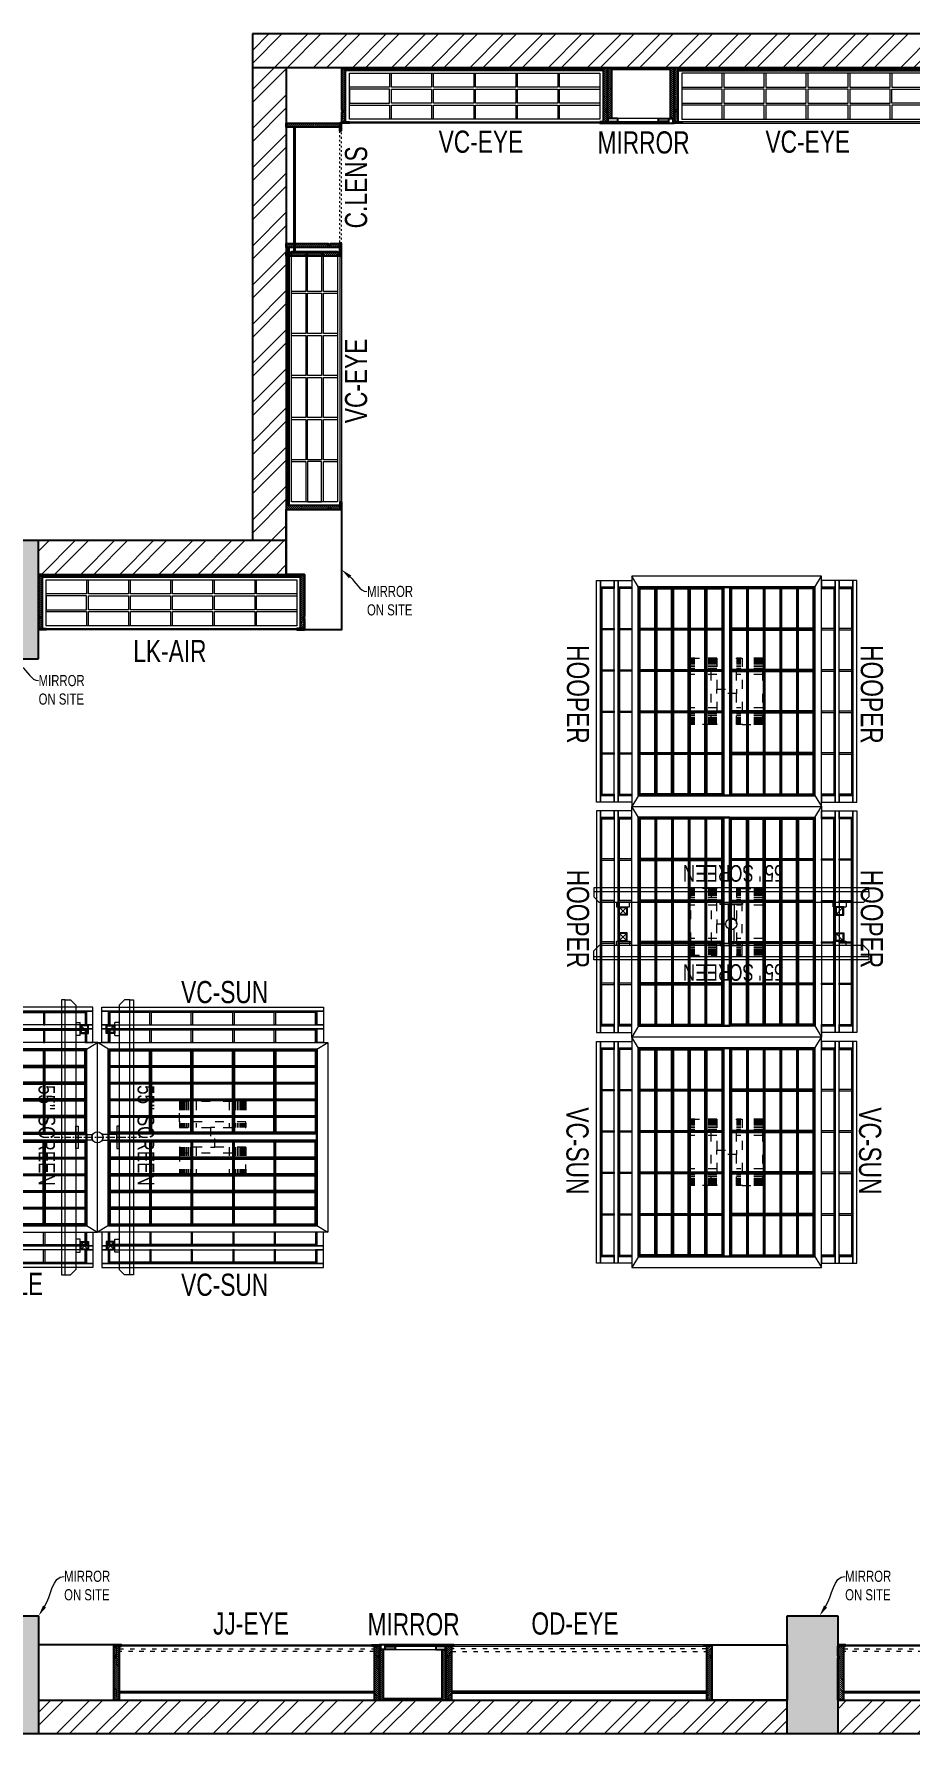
# Model space of a CAD drawing. Header units: feet. Extents: x 9529881 to 9544104, y -6331245 to -6323575.
# Drawn here: x 9533746 to 9537695, y -6331245 to -6323575 of the extents above; entities that cross this region are included whole.
import ezdxf
from ezdxf import colors
from ezdxf.entities.mleader import LeaderData, LeaderLine
from ezdxf.math import Vec2, Vec3

# ---------------------------------------------------------------- set-up
doc = ezdxf.new("R2010")
doc.units = ezdxf.units.FT
doc.header["$LTSCALE"] = 33
doc.header["$MEASUREMENT"] = 0
doc.linetypes.add('ACAD_ISO03W100', pattern=[30, 12, -18])
doc.linetypes.add('DASHDOT2', pattern=[0.5, 0.25, -0.125, 0, -0.125])
doc.layers.add('A-WALL', color=1, linetype='Continuous')
doc.layers.add('column', color=10, linetype='Continuous')
for name, color, linetype, lineweight in [('A-WALL HATCH', 251, 'Continuous', 0), ('column hatch', 5, 'Continuous', 0), ('HIDDEN LINE', 177, 'Continuous', 0), ('LENS-DIM', 252, 'Continuous', 5), ('LENS-PARTITION', 21, 'Continuous', 25), ('LENS-TEXT', 31, 'Continuous', 5), ('LENS_DIMENSION', 193, 'Continuous', 0), ('LENS_TEXT', 31, 'Continuous', 5), ('LK-EQPMT', 3, 'Continuous', 18), ('LK-FF&E FLOOR', 1, 'Continuous', 9), ('LK-FF&E WALL', 1, 'Continuous', 9), ('LK-IT', 3, 'Continuous', 18), ('LN-ELEVATION-1', 81, 'Continuous', 25), ('LN-ELEVATION-2', 103, 'Continuous', 20), ('LN-ELEVATION-3', 125, 'Continuous', 18), ('LN-ELEVATION-4', 145, 'Continuous', 13), ('LN-ELEVATION-5', 167, 'Continuous', 5), ('LN-HATCH', 251, 'Continuous', 0), ('PLANO-TXT', 252, 'Continuous', 5)]:
    doc.layers.add(name, color=color, linetype=linetype, lineweight=lineweight)
doc.styles.add('LK TXT', font='GILC____.TTF', dxfattribs={"height": 100})
doc.styles.get("Standard").update_dxf_attribs({"font": 'GILC____.TTF'})
pattern_1 = [(45, (-4274785.44, 5460047.71), (-88.2999593, 88.2999593), []), (45, (-4274726.57, 5460047.71), (-88.2999593, 88.2999593), [])]
pattern_2 = [(45, (7858054.0837, 3504049.203), (-4.4901280605, 4.4901280605), [])]
pattern_3 = [(45, (3990327.2935, 1709214.6916), (-4.4901280605, 4.4901280605), [])]

# ---------------------------------------------------------------- blocks, each defined once
blk = doc.blocks.new('A$Cfdc648c5')
at = {"layer": 'A-WALL HATCH'}
h = blk.add_hatch(dxfattribs=at)
h.set_pattern_fill('ANSI32', color=256, scale=333)
h.set_pattern_definition(pattern_1)
h.paths.add_polyline_path([(-3530.3, 0), (-3530.3, 152.4), (-5511.4, 152.4), (-6730.5, 152.4), (-6730.5, 0)])
h.paths.add_polyline_path([(-6959.1, 0), (-6959.1, 152.4), (-10337, 152.4), (-10337, 0)])
h.paths.add_polyline_path([(-10565.6, 0), (-10565.6, 152.4), (-13080, 152.4), (-13080, 0)])
h.paths.add_polyline_path([(-10565.6, 5232), (-10565.6, 5384.4), (-13181.6, 5384.4), (-13181.6, 5232)])
h.paths.add_polyline_path([(-2590.6, 7517.9), (-152.4, 7517.9), (-152.4, 1904.9), (-152.4, 152.4), (-1777.9, 152.4), (-3301.8, 152.4), (-3301.8, 0), (0, 0), (0, 7670.2), (-3301.8, 7670.2), (-3301.8, 7517.9)])
h.paths.add_polyline_path([(-9371.9, 7517.9), (-4470.1, 7517.9), (-3530.3, 7517.9), (-3530.3, 7670.2), (-9371.9, 7670.2)])
h = blk.add_hatch(dxfattribs=at)
h.set_pattern_fill('ANSI32', color=256, scale=333)
h.set_pattern_definition(pattern_1)
h.paths.add_polyline_path([(-9219.5, 5384.4), (-9219.5, 7517.9), (-9371.9, 7517.9), (-9371.9, 5384.4)])
h = blk.add_hatch(dxfattribs=at)
h.set_pattern_fill('ANSI32', color=256, scale=333)
h.set_pattern_definition(pattern_1)
h.paths.add_polyline_path([(-9219.5, 5232), (-9219.5, 5384.4), (-10337, 5384.4), (-10337, 5232)])
at = {"layer": 'column hatch'}
h = blk.add_hatch(color=251, dxfattribs=at)
h.dxf.hatch_style = 1
h.paths.add_polyline_path([(-3301.8, 0), (-3301.8, 533.4), (-3530.3, 533.4), (-3530.3, 0)])
h.paths.add_polyline_path([(-6730.5, 0), (-6730.5, 533.4), (-6959.1, 533.4), (-6959.1, 0)])
h.paths.add_polyline_path([(-10337, 0), (-10337, 533.4), (-10565.6, 533.4), (-10565.6, 0)])
h.paths.add_polyline_path([(-13080, 0), (-13080, 406.4), (-13308.6, 406.4), (-13308.6, 0)])
h.paths.add_polyline_path([(-13080, 2438.2), (-13080, 3047.8), (-13308.6, 3047.8), (-13308.6, 2438.2)])
h.paths.add_polyline_path([(-13181.6, 4978), (-13181.6, 5384.4), (-13308.6, 5384.4), (-13308.6, 4978)])
h.paths.add_polyline_path([(-10337, 4851), (-10337, 5384.4), (-10565.6, 5384.4), (-10565.6, 4851)])
h.paths.add_polyline_path([(-3301.8, 7136.9), (-3301.8, 7670.2), (-3530.3, 7670.2), (-3530.3, 7136.9)])
at = {"layer": 'A-WALL'}
for p, q in [((-9371.9, 7670.2), (-9371.9, 5384.4)), ((0, 7670.2), (-9371.9, 7670.2)), ((-3530.3, 7517.9), (-9371.9, 7517.9)), ((-9219.5, 7517.9), (-9219.5, 5232)), ((-9219.5, 5384.4), (-13308.6, 5384.4)), ((-10337, 5232), (-9219.5, 5232)), ((-10337, 152.4), (-6959.1, 152.4)), ((-6730.5, 152.4), (-3530.3, 152.4)), ((0, 0), (-13308.6, 0))]:
    blk.add_line(p, q, dxfattribs=at)
at = {"layer": 'column'}
for p, q in [((-10337, 4851), (-10337, 5384.4)), ((-10565.6, 4851), (-10337, 4851)), ((-10565.6, 533.4), (-10337, 533.4)), ((-10337, 533.4), (-10337, 0)), ((-6959.1, 0), (-6959.1, 533.4)), ((-6959.1, 533.4), (-6730.5, 533.4)), ((-6730.5, 533.4), (-6730.5, 0))]:
    blk.add_line(p, q, dxfattribs=at)
blk = doc.blocks.new('MIRROR')
at = {"layer": 'LN-HATCH', "ltscale": 0.5}
h = blk.add_hatch(dxfattribs=at)
h.set_pattern_fill('ANSI31', color=256, scale=2)
h.set_pattern_definition([(45, (4060433.7416, 1708720.787), (-4.4901280605, 4.4901280605), [])])
h.paths.add_polyline_path([(212.9, 101.3), (230.9, 101.3), (230.9, -127.7), (212.9, -127.7)])
h.paths.add_polyline_path([(230.9, 95.3), (494.9, 95.3), (494.9, 101.3), (230.9, 101.3)])
h.paths.add_polyline_path([(512.9, 101.3), (494.9, 101.3), (494.9, -127.7), (512.9, -127.7)])
at = {"layer": 'Defpoints'}
blk.add_lwpolyline([(512.9, 101.3), (212.9, 101.3), (212.9, -148.7), (512.9, -148.7)], close=True, dxfattribs=at)
at = {"layer": 'LN-ELEVATION-1'}
for points in [[(212.9, 101.3), (230.9, 101.3), (230.9, -127.7), (212.9, -127.7)], [(230.9, 95.3), (494.9, 95.3), (494.9, 101.3), (230.9, 101.3)], [(512.9, 101.3), (494.9, 101.3), (494.9, -127.7), (512.9, -127.7)], [(259.9, -141.7), (259.9, -127.7), (214.9, -127.7), (214.9, -148.7), (223.9, -148.7), (223.9, -147.2), (216.4, -147.2), (216.4, -141.7)], [(442.9, -141.7), (442.9, -127.7), (487.9, -127.7), (487.9, -148.7), (478.9, -148.7), (478.9, -147.2), (486.4, -147.2), (486.4, -141.7)], [(504.9, -148.7), (504.9, -147.2), (509.4, -147.2), (509.4, -129.2), (487.9, -129.2), (487.9, -127.7), (510.9, -127.7), (510.9, -148.7)]]:
    blk.add_lwpolyline(points, close=True, dxfattribs=at)
at = {"layer": 'LN-ELEVATION-2', "color": 4, "lineweight": 0}
blk.add_lwpolyline([(216.4, -141.7), (486.4, -141.7), (486.4, -147.2), (216.4, -147.2)], close=True, dxfattribs=at)
at = {"layer": 'LN-ELEVATION-2'}
blk.add_lwpolyline([(259.9, -141.7), (442.9, -141.7), (442.9, -127.7), (259.9, -127.7)], close=True, dxfattribs=at)
at = {"layer": 'LN-ELEVATION-4', "ltscale": 0.5}
blk.add_line((478.9, -148.7), (223.9, -148.7), dxfattribs=at)
blk = doc.blocks.new('JJ SH 1200')
at = {"layer": 'LN-HATCH', "ltscale": 0.5}
h = blk.add_hatch(dxfattribs=at)
h.set_pattern_fill('ANSI31', color=256, scale=2)
h.set_pattern_definition([(45, (4097187.331, 1708800.267), (-4.4901280605, 4.4901280605), [])])
h.paths.add_polyline_path([(792.1, 220), (792.1, 30), (786.1, 30), (786.1, 20), (792.1, 20), (792.1, -24), (767.1, -24), (767.1, 220)])
h.paths.add_polyline_path([(-382.9, 180), (767.1, 180), (767.1, 186), (-382.9, 186)])
h.paths.add_polyline_path([(757.1, -24), (757.1, -30), (792.1, -30), (792.1, -24)])
h.paths.add_polyline_path([(-407.9, 220), (-407.9, 30), (-401.9, 30), (-401.9, 20), (-407.9, 20), (-407.9, -24), (-382.9, -24), (-382.9, 220)])
h.paths.add_polyline_path([(-372.9, -24), (-372.9, -30), (-407.9, -30), (-407.9, -24)])
at = {"layer": 'LN-ELEVATION-1', "ltscale": 0.5}
for points in [[(-407.9, 220), (-407.9, 30), (-401.9, 30), (-401.9, 20), (-407.9, 20), (-407.9, -24), (-382.9, -24), (-382.9, 220)], [(-382.9, 180), (767.1, 180), (767.1, 186), (-382.9, 186)], [(792.1, 220), (792.1, 30), (786.1, 30), (786.1, 20), (792.1, 20), (792.1, -24), (767.1, -24), (767.1, 220)], [(-372.9, -24), (-372.9, -30), (-407.9, -30), (-407.9, -24)], [(757.1, -24), (757.1, -30), (792.1, -30), (792.1, -24)]]:
    blk.add_lwpolyline(points, close=True, dxfattribs=at)
at = {"layer": 'LN-ELEVATION-3', "ltscale": 0.5}
for p, q in [((767.1, 220), (-382.9, 220)), ((757.1, -24), (-372.9, -24)), ((-372.9, -30), (757.1, -30))]:
    blk.add_line(p, q, dxfattribs=at)
at = {"layer": 'LN-ELEVATION-4', "linetype": 'ACAD_ISO03W100', "ltscale": 0.05}
blk.add_lwpolyline([(767.1, 0), (-382.9, 0), (-382.9, -12), (767.1, -12)], close=True, dxfattribs=at)
blk = doc.blocks.new('VC HD 1200')
at = {"layer": 'LN-HATCH', "ltscale": 0.5}
h = blk.add_hatch(dxfattribs=at)
h.set_pattern_fill('ANSI31', color=256, scale=2)
h.set_pattern_definition([(45, (3760859.753, 1795248.936), (-4.490128061, 4.490128061), [])])
h.paths.add_polyline_path([(-1200, 250), (-1200, 60), (-1194, 60), (-1194, 50), (-1200, 50), (-1200, 6), (-1182, 6), (-1182, 250)])
h = blk.add_hatch(dxfattribs=at)
h.set_pattern_fill('ANSI31', color=256, scale=2)
h.set_pattern_definition(pattern_2)
h.paths.add_polyline_path([(0, 250), (0, 60), (-6, 60), (-6, 50), (0, 50), (0, 6), (-18, 6), (-18, 250)])
h = blk.add_hatch(dxfattribs=at)
h.set_pattern_fill('ANSI31', color=256, scale=2)
h.set_pattern_definition([(45, (7858047.0837, 3504049.203), (-4.4901280605, 4.4901280605), [])])
h.paths.add_polyline_path([(-1165, 6), (-1165, 0), (-1200, 0), (-1200, 6)])
h = blk.add_hatch(dxfattribs=at)
h.set_pattern_fill('ANSI31', color=256, scale=2)
h.set_pattern_definition(pattern_2)
h.paths.add_polyline_path([(-28, 6), (-28, 0), (0, 0), (0, 6)])
at = {"layer": 'LN-ELEVATION-1', "ltscale": 0.5}
for points in [[(-1200, 250), (-1200, 60), (-1194, 60), (-1194, 50), (-1200, 50), (-1200, 6), (-1182, 6), (-1182, 250)], [(-18, 238), (-1182, 238), (-1182, 244), (-18, 244)], [(0, 250), (0, 60), (-6, 60), (-6, 50), (0, 50), (0, 6), (-18, 6), (-18, 250)], [(-1165, 6), (-1165, 0), (-1200, 0), (-1200, 6)], [(-35, 6), (-35, 0), (0, 0), (0, 6)]]:
    blk.add_lwpolyline(points, close=True, dxfattribs=at)
at = {"layer": 'LN-ELEVATION-3', "ltscale": 0.5}
for p, q in [((-1182, 250), (-18, 250)), ((-1165, 6), (-35, 6)), ((-35, 0), (-1165, 0))]:
    blk.add_line(p, q, dxfattribs=at)
for points in [[(-1165, 226), (-35, 226), (-35, 18), (-1165, 18)], [(-1165, 226), (-983.3, 226), (-983.3, 162), (-1165, 162)], [(-1165, 90), (-983.3, 90), (-983.3, 154), (-1165, 154)], [(-975.3, 226), (-793.7, 226), (-793.7, 162), (-975.3, 162)], [(-975.3, 154), (-793.7, 154), (-793.7, 90), (-975.3, 90)], [(-785.7, 226), (-604, 226), (-604, 162), (-785.7, 162)], [(-785.7, 154), (-604, 154), (-604, 90), (-785.7, 90)], [(-596, 226), (-414.3, 226), (-414.3, 162), (-596, 162)], [(-596, 154), (-414.3, 154), (-414.3, 90), (-596, 90)], [(-406.3, 226), (-224.7, 226), (-224.7, 162), (-406.3, 162)], [(-406.3, 154), (-224.7, 154), (-224.7, 90), (-406.3, 90)], [(-216.7, 226), (-35, 226), (-35, 162), (-216.7, 162)], [(-216.7, 154), (-35, 154), (-35, 90), (-216.7, 90)], [(-1165, 82), (-983.3, 82), (-983.3, 18), (-1165, 18)], [(-975.3, 82), (-793.7, 82), (-793.7, 18), (-975.3, 18)], [(-785.7, 82), (-604, 82), (-604, 18), (-785.7, 18)], [(-596, 82), (-414.3, 82), (-414.3, 18), (-596, 18)], [(-406.3, 82), (-224.7, 82), (-224.7, 18), (-406.3, 18)], [(-216.7, 82), (-35, 82), (-35, 18), (-216.7, 18)]]:
    blk.add_lwpolyline(points, close=True, dxfattribs=at)
blk = doc.blocks.new('ffgd')
at = {"layer": 'LN-ELEVATION-4', "linetype": 'ACAD_ISO03W100', "ltscale": 0.1}
blk.add_lwpolyline([(0, 47.3), (0, -41.5), (-20, -41.5), (-20, 47.3)], close=True, dxfattribs=at)
at = {"layer": 'LN-ELEVATION-5', "linetype": 'ACAD_ISO03W100', "ltscale": 0.1}
for p, q in [((-159.9, 165.7), (-159.9, 47.3)), ((-159.7, 165.7), (-159.7, 47.3)), ((-159.4, 165.7), (-159.4, 47.3)), ((-159, 165.7), (-159, 47.3)), ((-158.5, 165.7), (-158.5, 47.3)), ((-157.9, 165.7), (-157.9, 47.3)), ((-157.1, 165.7), (-157.1, 47.3)), ((-156.1, 165.7), (-156.1, 47.3)), ((-154.1, 165.7), (-154.1, 47.3)), ((-151.1, 165.7), (-151.1, 47.3)), ((-146.1, 165.7), (-146.1, 47.3)), ((-141.1, 165.7), (-141.1, 47.3)), ((-135.1, 165.7), (-135.1, 47.3)), ((-128.1, 165.7), (-128.1, 47.3)), ((-120.1, 165.7), (-120.1, 47.3)), ((-111.1, 165.7), (-111.1, 47.3)), ((-102.1, 165.7), (-102.1, 47.3)), ((-85, 165.7), (-85, 47.3)), ((65, 165.7), (65, 47.3)), ((82.1, 165.7), (82.1, 47.3)), ((91.1, 165.7), (91.1, 47.3)), ((100.1, 165.7), (100.1, 47.3)), ((108.1, 165.7), (108.1, 47.3)), ((115.1, 165.7), (115.1, 47.3)), ((121.1, 165.7), (121.1, 47.3)), ((126.1, 165.7), (126.1, 47.3)), ((131.1, 165.7), (131.1, 47.3)), ((134.1, 165.7), (134.1, 47.3)), ((136.1, 165.7), (136.1, 47.3)), ((137.1, 165.7), (137.1, 47.3)), ((137.9, 165.7), (137.9, 47.3)), ((138.5, 165.7), (138.5, 47.3)), ((139, 165.7), (139, 47.3)), ((139.4, 165.7), (139.4, 47.3)), ((139.7, 165.7), (139.7, 47.3)), ((139.9, 165.7), (139.9, 47.3)), ((-159.9, -41.5), (-159.9, -159.9)), ((-159.7, -41.5), (-159.7, -159.9)), ((-159.4, -41.5), (-159.4, -159.9)), ((-159, -41.5), (-159, -159.9)), ((-158.5, -41.5), (-158.5, -159.9)), ((-157.9, -41.5), (-157.9, -159.9)), ((-157.1, -41.5), (-157.1, -159.9)), ((-156.1, -41.5), (-156.1, -159.9)), ((-154.1, -41.5), (-154.1, -159.9)), ((-151.1, -41.5), (-151.1, -159.9)), ((-146.1, -41.5), (-146.1, -159.9)), ((-141.1, -41.5), (-141.1, -159.9)), ((-135.1, -41.5), (-135.1, -159.9)), ((-128.1, -41.5), (-128.1, -159.9)), ((-120.1, -41.5), (-120.1, -159.9)), ((-111.1, -41.5), (-111.1, -159.9)), ((-102.1, -41.5), (-102.1, -159.9)), ((-85, -41.5), (-85, -159.9)), ((65, -41.5), (65, -159.9)), ((82.1, -41.5), (82.1, -159.9)), ((91.1, -41.5), (91.1, -159.9)), ((100.1, -41.5), (100.1, -159.9)), ((108.1, -41.5), (108.1, -159.9)), ((115.1, -41.5), (115.1, -159.9)), ((121.1, -41.5), (121.1, -159.9)), ((126.1, -41.5), (126.1, -159.9)), ((131.1, -41.5), (131.1, -159.9)), ((134.1, -41.5), (134.1, -159.9)), ((136.1, -41.5), (136.1, -159.9)), ((137.1, -41.5), (137.1, -159.9)), ((137.9, -41.5), (137.9, -159.9)), ((138.5, -41.5), (138.5, -159.9)), ((139, -41.5), (139, -159.9)), ((139.4, -41.5), (139.4, -159.9)), ((139.7, -41.5), (139.7, -159.9)), ((139.9, -41.5), (139.9, -159.9))]:
    blk.add_line(p, q, dxfattribs=at)
for points in [[(140, 73), (140, 165.7), (-160, 165.7), (-160, 73)], [(140, -67.1), (140, -159.9), (-160, -159.9), (-160, -67.1)]]:
    blk.add_lwpolyline(points, dxfattribs=at)
for points in [[(140, 73), (140, 47.3), (-160, 47.3), (-160, 73)], [(140, -41.5), (140, -67.1), (-160, -67.1), (-160, -41.5)]]:
    blk.add_lwpolyline(points, close=True, dxfattribs=at)
blk = doc.blocks.new('EURO 1040 x 1175')
at = {"layer": 'LN-ELEVATION-1'}
for points in [[(-470, -327.4), (470, -327.4), (470, 467.6), (-470, 467.6)], [(-470, 85.1), (470, 85.1), (470, 467.6), (-470, 467.6)], [(-283.2, 85.1), (-277.2, 85.1), (-277.2, 467.6), (-283.2, 467.6)], [(-96.4, 85.1), (-90.4, 85.1), (-90.4, 467.6), (-96.4, 467.6)], [(90.4, 85.1), (96.4, 85.1), (96.4, 467.6), (90.4, 467.6)], [(277.2, 85.1), (283.2, 85.1), (283.2, 467.6), (277.2, 467.6)], [(-470, 386.6), (-283.2, 386.6), (-283.2, 392.6), (-470, 392.6)], [(-277.2, 386.6), (-96.4, 386.6), (-96.4, 392.6), (-277.2, 392.6)], [(-90.4, 386.6), (90.4, 386.6), (90.4, 392.6), (-90.4, 392.6)], [(96.4, 386.6), (277.2, 386.6), (277.2, 392.6), (96.4, 392.6)], [(283.2, 386.6), (470, 386.6), (470, 392.6), (283.2, 392.6)], [(-470, 311.2), (-283.2, 311.2), (-283.2, 317.2), (-470, 317.2)], [(-277.2, 311.2), (-96.4, 311.2), (-96.4, 317.2), (-277.2, 317.2)], [(-90.4, 311.2), (90.4, 311.2), (90.4, 317.2), (-90.4, 317.2)], [(96.4, 311.2), (277.2, 311.2), (277.2, 317.2), (96.4, 317.2)], [(283.2, 311.2), (470, 311.2), (470, 317.2), (283.2, 317.2)], [(-470, 235.8), (-283.2, 235.8), (-283.2, 241.8), (-470, 241.8)], [(-277.2, 235.8), (-96.4, 235.8), (-96.4, 241.8), (-277.2, 241.8)], [(-90.4, 235.8), (90.4, 235.8), (90.4, 241.8), (-90.4, 241.8)], [(96.4, 235.8), (277.2, 235.8), (277.2, 241.8), (96.4, 241.8)], [(283.2, 235.8), (470, 235.8), (470, 241.8), (283.2, 241.8)], [(-470, 160.4), (-283.2, 160.4), (-283.2, 166.4), (-470, 166.4)], [(-277.2, 160.4), (-96.4, 160.4), (-96.4, 166.4), (-277.2, 166.4)], [(-90.4, 160.4), (90.4, 160.4), (90.4, 166.4), (-90.4, 166.4)], [(96.4, 160.4), (277.2, 160.4), (277.2, 166.4), (96.4, 166.4)], [(283.2, 160.4), (470, 160.4), (470, 166.4), (283.2, 166.4)], [(-470, 85.1), (470, 85.1), (470, 55.1), (-470, 55.1)], [(-470, 55.1), (470, 55.1), (470, -327.4), (-470, -327.4)], [(-283.2, 55.1), (-277.2, 55.1), (-277.2, -327.4), (-283.2, -327.4)], [(-96.4, 55.1), (-90.4, 55.1), (-90.4, -327.4), (-96.4, -327.4)], [(90.4, 55.1), (96.4, 55.1), (96.4, -327.4), (90.4, -327.4)], [(277.2, 55.1), (283.2, 55.1), (283.2, -327.4), (277.2, -327.4)], [(-470, -20.3), (-283.2, -20.3), (-283.2, -26.3), (-470, -26.3)], [(-277.2, -20.3), (-96.4, -20.3), (-96.4, -26.3), (-277.2, -26.3)], [(-90.4, -20.3), (90.4, -20.3), (90.4, -26.3), (-90.4, -26.3)], [(96.4, -20.3), (277.2, -20.3), (277.2, -26.3), (96.4, -26.3)], [(283.2, -20.3), (470, -20.3), (470, -26.3), (283.2, -26.3)], [(-470, -95.7), (-283.2, -95.7), (-283.2, -101.7), (-470, -101.7)], [(-277.2, -95.7), (-96.4, -95.7), (-96.4, -101.7), (-277.2, -101.7)], [(-90.4, -95.7), (90.4, -95.7), (90.4, -101.7), (-90.4, -101.7)], [(96.4, -95.7), (277.2, -95.7), (277.2, -101.7), (96.4, -101.7)], [(283.2, -95.7), (470, -95.7), (470, -101.7), (283.2, -101.7)], [(-470, -171.1), (-283.2, -171.1), (-283.2, -177.1), (-470, -177.1)], [(-277.2, -171.1), (-96.4, -171.1), (-96.4, -177.1), (-277.2, -177.1)], [(-90.4, -171.1), (90.4, -171.1), (90.4, -177.1), (-90.4, -177.1)], [(96.4, -171.1), (277.2, -171.1), (277.2, -177.1), (96.4, -177.1)], [(283.2, -171.1), (470, -171.1), (470, -177.1), (283.2, -177.1)], [(-470, -246.4), (-283.2, -246.4), (-283.2, -252.4), (-470, -252.4)], [(-277.2, -246.4), (-96.4, -246.4), (-96.4, -252.4), (-277.2, -252.4)], [(-90.4, -246.4), (90.4, -246.4), (90.4, -252.4), (-90.4, -252.4)], [(96.4, -246.4), (277.2, -246.4), (277.2, -252.4), (96.4, -252.4)], [(283.2, -246.4), (470, -246.4), (470, -252.4), (283.2, -252.4)]]:
    blk.add_lwpolyline(points, close=True, dxfattribs=at)
for points in [[(-283.2, 461.6), (-464, 461.6), (-464, 317.2)], [(-96.4, 461.6), (-277.2, 461.6)], [(90.4, 461.6), (-90.4, 461.6)], [(277.2, 461.6), (96.4, 461.6)], [(464, 317.2), (464, 461.6), (283.2, 461.6)], [(-464, 311.2), (-464, 241.8)], [(464, 241.8), (464, 311.2)], [(-464, 235.8), (-464, 166.4)], [(464, 166.4), (464, 235.8)], [(-464, 160.4), (-464, 91.1), (-283.2, 91.1)], [(283.2, 91.1), (464, 91.1), (464, 160.4)], [(-277.2, 91.1), (-96.4, 91.1)], [(-90.4, 91.1), (90.4, 91.1)], [(96.4, 91.1), (277.2, 91.1)], [(-464, -20.3), (-464, 49.1), (-283.2, 49.1)], [(-277.2, 49.1), (-96.4, 49.1)], [(-90.4, 49.1), (90.4, 49.1)], [(96.4, 49.1), (277.2, 49.1)], [(283.2, 49.1), (464, 49.1), (464, -20.3)], [(-464, -95.7), (-464, -26.3)], [(464, -26.3), (464, -95.7)], [(-464, -171.1), (-464, -101.7)], [(464, -101.7), (464, -171.1)], [(-283.2, -321.4), (-464, -321.4), (-464, -177.1)], [(464, -177.1), (464, -321.4), (283.2, -321.4)], [(-96.4, -321.4), (-277.2, -321.4)], [(90.4, -321.4), (-90.4, -321.4)], [(277.2, -321.4), (96.4, -321.4)]]:
    blk.add_lwpolyline(points, dxfattribs=at)
at = {"layer": 'LN-ELEVATION-2'}
blk.add_lwpolyline([(-520, -357.4), (520, -357.4), (520, 497.6), (-520, 497.6)], close=True, dxfattribs=at)
for points in [[(-470, 467.6), (-520, 497.6)], [(470, 467.6), (520, 497.6)], [(-470, -327.4), (-520, -357.4)], [(470, -327.4), (520, -357.4)]]:
    blk.add_lwpolyline(points, dxfattribs=at)
at = {"layer": 'LN-ELEVATION-3'}
for points in [[(-500, 559.6), (500, 559.6), (500, 577.6), (-500, 577.6)], [(-500, 497.6), (-470, 497.6), (-470, 559.6), (-500, 559.6)], [(470, 497.6), (500, 497.6), (500, 559.6), (470, 559.6)], [(-500, -357.4), (-470, -357.4), (-470, -419.4), (-500, -419.4)], [(470, -357.4), (500, -357.4), (500, -419.4), (470, -419.4)], [(-500, -419.4), (500, -419.4), (500, -437.4), (-500, -437.4)]]:
    blk.add_lwpolyline(points, close=True, dxfattribs=at)
at = {"layer": 'LN-ELEVATION-4'}
for points in [[(-500, 639.6), (500, 639.6), (500, 657.6), (-500, 657.6)], [(-500, 577.6), (-470, 577.6), (-470, 639.6), (-500, 639.6)], [(470, 577.6), (500, 577.6), (500, 639.6), (470, 639.6)], [(-470, 497.6), (-464, 497.6), (-464, 559.6), (-470, 559.6)], [(-464, 553.6), (-283.2, 553.6), (-283.2, 559.6), (-464, 559.6)], [(-283.2, 497.6), (-277.2, 497.6), (-277.2, 559.6), (-283.2, 559.6)], [(-277.2, 553.6), (-96.4, 553.6), (-96.4, 559.6), (-277.2, 559.6)], [(-96.4, 497.6), (-90.4, 497.6), (-90.4, 559.6), (-96.4, 559.6)], [(-90.4, 553.6), (90.4, 553.6), (90.4, 559.6), (-90.4, 559.6)], [(90.4, 497.6), (96.4, 497.6), (96.4, 559.6), (90.4, 559.6)], [(96.4, 553.6), (277.2, 553.6), (277.2, 559.6), (96.4, 559.6)], [(277.2, 497.6), (283.2, 497.6), (283.2, 559.6), (277.2, 559.6)], [(283.2, 553.6), (464, 553.6), (464, 559.6), (283.2, 559.6)], [(464, 497.6), (470, 497.6), (470, 559.6), (464, 559.6)], [(-470, -357.4), (-464, -357.4), (-464, -419.4), (-470, -419.4)], [(-283.2, -357.4), (-277.2, -357.4), (-277.2, -419.4), (-283.2, -419.4)], [(-96.4, -357.4), (-90.4, -357.4), (-90.4, -419.4), (-96.4, -419.4)], [(90.4, -357.4), (96.4, -357.4), (96.4, -419.4), (90.4, -419.4)], [(277.2, -357.4), (283.2, -357.4), (283.2, -419.4), (277.2, -419.4)], [(464, -357.4), (470, -357.4), (470, -419.4), (464, -419.4)], [(-500, -437.4), (-470, -437.4), (-470, -499.4), (-500, -499.4)], [(-464, -413.4), (-283.2, -413.4), (-283.2, -419.4), (-464, -419.4)], [(-277.2, -413.4), (-96.4, -413.4), (-96.4, -419.4), (-277.2, -419.4)], [(-90.4, -413.4), (90.4, -413.4), (90.4, -419.4), (-90.4, -419.4)], [(96.4, -413.4), (277.2, -413.4), (277.2, -419.4), (96.4, -419.4)], [(283.2, -413.4), (464, -413.4), (464, -419.4), (283.2, -419.4)], [(470, -437.4), (500, -437.4), (500, -499.4), (470, -499.4)], [(-500, -499.4), (500, -499.4), (500, -517.4), (-500, -517.4)]]:
    blk.add_lwpolyline(points, close=True, dxfattribs=at)
at = {"layer": 'LN-ELEVATION-5'}
for points in [[(-470, 577.6), (-464, 577.6), (-464, 639.6), (-470, 639.6)], [(-464, 633.6), (-283.2, 633.6), (-283.2, 639.6), (-464, 639.6)], [(-283.2, 577.6), (-277.2, 577.6), (-277.2, 639.6), (-283.2, 639.6)], [(-277.2, 633.6), (-96.4, 633.6), (-96.4, 639.6), (-277.2, 639.6)], [(-96.4, 577.6), (-90.4, 577.6), (-90.4, 639.6), (-96.4, 639.6)], [(-90.4, 633.6), (90.4, 633.6), (90.4, 639.6), (-90.4, 639.6)], [(90.4, 577.6), (96.4, 577.6), (96.4, 639.6), (90.4, 639.6)], [(96.4, 633.6), (277.2, 633.6), (277.2, 639.6), (96.4, 639.6)], [(277.2, 577.6), (283.2, 577.6), (283.2, 639.6), (277.2, 639.6)], [(283.2, 633.6), (464, 633.6), (464, 639.6), (283.2, 639.6)], [(464, 577.6), (470, 577.6), (470, 639.6), (464, 639.6)], [(-470, -437.4), (-464, -437.4), (-464, -499.4), (-470, -499.4)], [(-283.2, -437.4), (-277.2, -437.4), (-277.2, -499.4), (-283.2, -499.4)], [(-96.4, -437.4), (-90.4, -437.4), (-90.4, -499.4), (-96.4, -499.4)], [(90.4, -437.4), (96.4, -437.4), (96.4, -499.4), (90.4, -499.4)], [(277.2, -437.4), (283.2, -437.4), (283.2, -499.4), (277.2, -499.4)], [(464, -437.4), (470, -437.4), (470, -499.4), (464, -499.4)], [(-464, -493.4), (-283.2, -493.4), (-283.2, -499.4), (-464, -499.4)], [(-277.2, -493.4), (-96.4, -493.4), (-96.4, -499.4), (-277.2, -499.4)], [(-90.4, -493.4), (90.4, -493.4), (90.4, -499.4), (-90.4, -499.4)], [(96.4, -493.4), (277.2, -493.4), (277.2, -499.4), (96.4, -499.4)], [(283.2, -493.4), (464, -493.4), (464, -499.4), (283.2, -499.4)]]:
    blk.add_lwpolyline(points, close=True, dxfattribs=at)
at = {"layer": 'LENS-DIM'}
blk.add_blockref('ffgd', (10, 67.1), dxfattribs=at)
blk = doc.blocks.new('CLENS 600')
at = {"layer": 'LN-HATCH', "ltscale": 0.5}
h = blk.add_hatch(dxfattribs=at)
h.set_pattern_fill('ANSI31', color=256, scale=2)
h.set_pattern_definition(pattern_3)
h.paths.add_polyline_path([(-600, 0), (-582, 0), (-582, -240), (-600, -240)])
h = blk.add_hatch(dxfattribs=at)
h.set_pattern_fill('ANSI31', color=256, scale=2)
h.set_pattern_definition([(45, (3975657.573, 1709214.6916), (-4.490128061, 4.490128061), [])])
h.paths.add_polyline_path([(-18, 0), (0, 0), (0, -240), (-18, -240)])
h = blk.add_hatch(dxfattribs=at)
h.set_pattern_fill('ANSI31', color=256, scale=2)
h.set_pattern_definition([(45, (3990252.2935, 1709214.6916), (-4.4901280605, 4.4901280605), [])])
h.paths.add_polyline_path([(-582, -40), (-18, -40), (-18, -34), (-582, -34)])
h = blk.add_hatch(dxfattribs=at)
h.set_pattern_fill('ANSI31', color=256, scale=2)
h.set_pattern_definition(pattern_3)
h.paths.add_polyline_path([(-600, -250), (-565, -250), (-565, -240), (-600, -240)])
h = blk.add_hatch(dxfattribs=at)
h.set_pattern_fill('ANSI31', color=256, scale=2)
h.set_pattern_definition([(45, (3990177.2935, 1709214.6916), (-4.4901280605, 4.4901280605), [])])
h.paths.add_polyline_path([(-35, -250), (0, -250), (0, -240), (-35, -240)])
at = {"layer": 'HIDDEN LINE', "linetype": 'ACAD_ISO03W100', "ltscale": 0.02}
for p, q in [((-35, -240), (-565, -240)), ((-565, -250), (-35, -250))]:
    blk.add_line(p, q, dxfattribs=at)
at = {"layer": 'LN-ELEVATION-1', "ltscale": 0.5}
for points in [[(-600, 0), (-582, 0), (-582, -240), (-600, -240)], [(-18, 0), (0, 0), (0, -240), (-18, -240)], [(-582, -40), (-18, -40), (-18, -34), (-582, -34)], [(-600, -250), (-565, -250), (-565, -240), (-600, -240)], [(-35, -250), (0, -250), (0, -240), (-35, -240)]]:
    blk.add_lwpolyline(points, close=True, dxfattribs=at)
at = {"layer": 'LN-ELEVATION-4'}
blk.add_line((-18, 0), (-582, 0), dxfattribs=at)
blk = doc.blocks.new('55INCH')
at = {"layer": 'LK-EQPMT', "ltscale": 12}
for p, q in [((2111558.8, 1135690.5), (2111583.2, 1135690.5)), ((2111583.2, 1135690.5), (2111607.7, 1135666)), ((2111607.7, 1134473.9), (2111607.7, 1135666)), ((2111607.7, 1135587.9), (2111627.2, 1135587.9)), ((2111627.2, 1135587.9), (2111627.2, 1135529.3)), ((2111627.2, 1135529.3), (2111607.7, 1135529.3)), ((2111627.2, 1134610.6), (2111607.7, 1134610.6)), ((2111627.2, 1134610.6), (2111627.2, 1134552)), ((2111607.7, 1134552), (2111627.2, 1134552)), ((2111558.8, 1134449.5), (2111583.2, 1134449.5)), ((2111583.2, 1134449.5), (2111607.7, 1134473.9))]:
    blk.add_line(p, q, dxfattribs=at)
at = {"layer": 'LK-EQPMT'}
for p, q in [((2111661.6, 1135543.3), (2111631, 1135573.9)), ((2111661.6, 1135573.9), (2111631, 1135543.3)), ((2111661.6, 1134597.1), (2111631, 1134566.5))]:
    blk.add_line(p, q, dxfattribs=at)
at = {"layer": 'LK-EQPMT', "ltscale": 12}
blk.add_lwpolyline([(2111542.6, 1135690.5), (2111558.8, 1135690.5), (2111558.8, 1134449.5), (2111542.6, 1134449.5)], close=True, dxfattribs=at)
at = {"layer": 'LK-EQPMT'}
for points in [[(2111627.2, 1135577.7), (2111627.2, 1135539.5), (2111665.4, 1135539.5), (2111665.4, 1135577.7)], [(2111631, 1135573.9), (2111631, 1135543.3), (2111661.6, 1135543.3), (2111661.6, 1135573.9)], [(2111627.2, 1134562.7), (2111627.2, 1134600.9), (2111665.4, 1134600.9), (2111665.4, 1134562.7)], [(2111631, 1134566.5), (2111631, 1134597.1), (2111661.6, 1134597.1), (2111661.6, 1134566.5)]]:
    blk.add_lwpolyline(points, close=True, dxfattribs=at)

msp = doc.modelspace()

# ---------------------------------------------------------------- linework, layer by layer
at = {"layer": 'LENS-PARTITION'}
for points in [[(9535134.2, -6325719.9), (9535134.2, -6326262.8), (9534966.7, -6326262.8), (9534966.7, -6326012.8), (9534884.2, -6326012.8), (9534884.2, -6325719.9)], [(9534105.7, -6330842.5), (9533766.7, -6330842.5), (9533766.7, -6331092.5), (9534105.7, -6331092.5)], [(9536805.7, -6330842.5), (9537144.7, -6330842.5), (9537144.7, -6331092.5), (9536805.7, -6331092.5)]]:
    msp.add_lwpolyline(points, close=True, dxfattribs=at)
at = {"layer": 'LK-IT', "color": 1, "linetype": 'DASHDOT2', "ltscale": 3}
for p, q in [((9536892.7, -6327345.6), (9536892.7, -6327834.6)), ((9533787.9, -6328552.6), (9534276.9, -6328552.6))]:
    msp.add_line(p, q, dxfattribs=at)
at = {"layer": 'LK-IT'}
for points in [[(9536842.7, -6327492.7), (9536942.7, -6327492.7), (9536942.7, -6327502.7), (9536842.7, -6327502.7)], [(9536842.7, -6327687.6), (9536942.7, -6327687.6), (9536942.7, -6327677.6), (9536842.7, -6327677.6)], [(9533935, -6328602.6), (9533935, -6328502.6), (9533945, -6328502.6), (9533945, -6328602.6)], [(9534129.8, -6328602.6), (9534129.8, -6328502.6), (9534119.8, -6328502.6), (9534119.8, -6328602.6)]]:
    msp.add_lwpolyline(points, close=True, dxfattribs=at)
for points in [[(9536880.2, -6327568.5), (9536880.2, -6327502.7), (9536905.2, -6327502.7), (9536905.2, -6327568.5, 0.267949), (9536880.2, -6327568.5, -1)], [(9536880.2, -6327611.8), (9536880.2, -6327677.6), (9536905.2, -6327677.6), (9536905.2, -6327611.8, -0.267949), (9536880.2, -6327611.8, 1)], [(9534010.7, -6328565.1), (9533945, -6328565.1), (9533945, -6328540.1), (9534010.7, -6328540.1, 0.267949), (9534010.7, -6328565.1, -1)], [(9534054, -6328565.1), (9534119.8, -6328565.1), (9534119.8, -6328540.1), (9534054, -6328540.1, -0.267949), (9534054, -6328565.1, 1)]]:
    msp.add_lwpolyline(points, format="xyb", dxfattribs=at)
at = {"layer": 'LK-IT', "color": 1}
for centre in [(9536892.7, -6327590.1), (9534032.4, -6328552.6)]:
    msp.add_circle(centre, 25, dxfattribs=at)

# ---------------------------------------------------------------- block references
at = {"layer": 'LENS_DIMENSION'}
msp.add_blockref('A$Cfdc648c5', (9544103.7, -6331244.8), dxfattribs=at)
at = {"layer": 'LK-FF&E FLOOR', "rotation": 270}
for p in [(9536801.7, -6326540.1), (9536801.7, -6328620.1)]:
    msp.add_blockref('EURO 1040 x 1175', p, dxfattribs=at)
at = {"layer": 'LK-FF&E FLOOR', "xscale": -1, "rotation": 270}
msp.add_blockref('EURO 1040 x 1175', (9536801.7, -6327580.1), dxfattribs=at)
at = {"layer": 'LK-FF&E FLOOR'}
msp.add_blockref('EURO 1040 x 1175', (9533512.4, -6328622.7), dxfattribs=at)
at = {"layer": 'LK-FF&E FLOOR', "xscale": -1}
msp.add_blockref('EURO 1040 x 1175', (9534552.4, -6328622.7), dxfattribs=at)
at = {"layer": 'LK-FF&E WALL'}
for name, p in [('VC HD 1200', (9536334.2, -6323977)), ('MIRROR', (9536121.3, -6323828.3)), ('VC HD 1200', (9534966.7, -6326262.8))]:
    msp.add_blockref(name, p, dxfattribs=at)
at = {"layer": 'LK-FF&E WALL', "xscale": -1}
msp.add_blockref('VC HD 1200', (9536634.2, -6323977), dxfattribs=at)
at = {"layer": 'LK-FF&E WALL'}
for name, p, rotation in [('CLENS 600', (9534884.2, -6323977), 89.99999999999999), ('VC HD 1200', (9535134.2, -6324519.9), 90), ('MIRROR', (9535818.6, -6330991.1), 180), ('JJ SH 1200', (9536397.7, -6330872.5), 180)]:
    msp.add_blockref(name, p, dxfattribs=dict(at, rotation=rotation))
at = {"layer": 'LK-FF&E WALL', "xscale": -1, "rotation": 180}
for p in [(9534513.6, -6330872.5), (9537781.2, -6330872.5)]:
    msp.add_blockref('JJ SH 1200', p, dxfattribs=at)
at = {"layer": 'LK-IT', "xscale": -1}
for p, rotation in [((10671962.7, -4215885), 90), ((7422327.3, -5193482.7), 180)]:
    msp.add_blockref('55INCH', p, dxfattribs=dict(at, rotation=rotation))
at = {"layer": 'LK-IT'}
for p, rotation in [((10671962.7, -8439295.2), 89.99999999999996), ((11645737.5, -5193482.7), 180)]:
    msp.add_blockref('55INCH', p, dxfattribs=dict(at, rotation=rotation))

# ---------------------------------------------------------------- texts
at = {"layer": 'LENS-TEXT', "color": 0, "linetype": 'Continuous', "ltscale": 3, "char_height": 75, "width": 783.964, "attachment_point": 5, "style": 'LK TXT'}
for insert, rotation in [((9536901.2, -6327361.4), 180), ((9536901.2, -6327808.4), 180), ((9533803.6, -6328544.2), 270), ((9534250.6, -6328544.2), 270)]:
    msp.add_mtext('\\pt225;55" SCREEN', dxfattribs=dict(at, insert=insert, rotation=rotation))
at = {"layer": 'LENS_TEXT', "linetype": 'Continuous', "ltscale": 3, "char_height": 100, "width": 324.474, "attachment_point": 5, "style": 'LK TXT'}
for insert in [(9536496.8, -6324064.5, -23744), (9535459, -6330750.3, -23744)]:
    msp.add_mtext('{\\C7;MIRROR}', dxfattribs=dict(at, insert=insert))
at = {"layer": 'PLANO-TXT', "linetype": 'Continuous', "ltscale": 3, "char_height": 100, "width": 149.547, "attachment_point": 5, "style": 'LK TXT'}
for s, insert in [('VC-EYE', (9535763, -6324061.2, -23744)), ('VC-EYE', (9537237.7, -6324061.2, -23744)), ('LK-AIR', (9534359.4, -6326358.6, -23744)), ('VC-SUN ', (9534606.6, -6327898.1, -23744)), ('TENTPOLE', (9533516.8, -6329214.7, -23744)), ('VC-SUN ', (9534606.6, -6329218.6, -23744)), ('JJ-EYE', (9534725.2, -6330747, -23744)), ('OD-EYE', (9536187.1, -6330747, -23744))]:
    msp.add_mtext(s, dxfattribs=dict(at, insert=insert))
for s, insert, rotation in [('C.LENS', (9535200.2, -6324266.4, -23744), 90), ('VC-EYE ', (9535200.2, -6325139.8, -23744), 90), ('HOOPER ', (9536200.3, -6326554.3, -23744), 270), ('HOOPER ', (9537526.3, -6326554.3, -23744), 270), ('HOOPER ', (9536200.3, -6327567.3, -23744), 270), ('HOOPER ', (9537526.3, -6327567.3, -23744), 270), ('VC-SUN ', (9536197.9, -6328613.9, -23744), 270), ('VC-SUN ', (9537518.4, -6328613.9, -23744), 270)]:
    msp.add_mtext(s, dxfattribs=dict(at, insert=insert, rotation=rotation))

# ---------------------------------------------------------------- leaders
at = {"layer": 'LENS-TEXT', "color": 7}
ml = msp.add_multileader_mtext('Standard', dxfattribs=at)
ml.set_content('\\pxqj,t3;{\\C0;MIRROR ON SITE}', color=1)
ml.set_leader_properties(color=256, linetype='ByLayer', lineweight=-1)
ml.build(insert=Vec2(0, 0))
ml.multileader.update_dxf_attribs({"leader_type": 2, "dogleg_length": 0.36, "arrow_head_size": 50})
ctx = ml.context
ctx.base_point, ctx.char_height, ctx.arrow_head_size, ctx.landing_gap_size, ctx.plane_origin = Vec3(9535248.7, -6326089.8, -23744), 50, 50, 0.09, Vec3(9536087.8, -6325627.3, -23744)
notes = []
notes.append((ctx, [(1, (1, 1, 0), (9535248.3, -6326089.8, -23744), (1, 0), 0.36, [(0, [(9535134.2, -6325991.4, -23744)], 0, [])])]))
ctx.mtext.insert, ctx.mtext.width, ctx.mtext.flow_direction = Vec3(9535248.8, -6326064.5, -23744), 237.261, 5
ml = msp.add_multileader_mtext('Standard', dxfattribs=at)
ml.set_content('\\pxqj,t3;{\\C0;MIRROR ON SITE}', color=1)
ml.set_leader_properties(color=256, linetype='ByLayer', lineweight=-1)
ml.build(insert=Vec2(0, 0))
ml.multileader.update_dxf_attribs({"leader_type": 2, "dogleg_length": 0.36, "arrow_head_size": 50})
ctx = ml.context
ctx.base_point, ctx.char_height, ctx.arrow_head_size, ctx.landing_gap_size, ctx.plane_origin = Vec3(9533766.9, -6326492.3, -23744), 50, 50, 0.09, Vec3(9534605.9, -6326029.7, -23744)
notes.append((ctx, [(1, (1, 1, 0), (9533766.5, -6326492.3, -23744), (1, 0), 0.36, [(0, [(9533652.4, -6326393.8, -23744)], 0, [])])]))
ctx.mtext.insert, ctx.mtext.width, ctx.mtext.flow_direction = Vec3(9533767, -6326466.9, -23744), 237.261, 5
ml = msp.add_multileader_mtext('Standard', dxfattribs=at)
ml.set_content('\\pxqj,t3;{\\C0;MIRROR ON SITE}', color=1)
ml.set_leader_properties(color=256, linetype='ByLayer', lineweight=-1)
ml.build(insert=Vec2(0, 0))
ml.multileader.update_dxf_attribs({"leader_type": 2, "dogleg_length": 0.36, "arrow_head_size": 50})
ctx = ml.context
ctx.base_point, ctx.char_height, ctx.arrow_head_size, ctx.landing_gap_size, ctx.plane_origin = Vec3(9533882.1, -6330533.5, -23744), 50, 50, 0.09, Vec3(9534721.2, -6330071, -23744)
notes.append((ctx, [(1, (1, 1, 0), (9533881.7, -6330533.5, -23744), (1, 0), 0.36, [(0, [(9533766.7, -6330711.5, -23744)], 0, [])])]))
ctx.mtext.insert, ctx.mtext.width, ctx.mtext.flow_direction = Vec3(9533882.2, -6330508.2, -23744), 237.261, 5
ml = msp.add_multileader_mtext('Standard', dxfattribs=at)
ml.set_content('\\pxqj,t3;{\\C0;MIRROR ON SITE}', color=1)
ml.set_leader_properties(color=256, linetype='ByLayer', lineweight=-1)
ml.build(insert=Vec2(0, 0))
ml.multileader.update_dxf_attribs({"leader_type": 2, "dogleg_length": 0.36, "arrow_head_size": 50})
ctx = ml.context
ctx.base_point, ctx.char_height, ctx.arrow_head_size, ctx.landing_gap_size, ctx.plane_origin = Vec3(9537406.4, -6330533.5, -23744), 50, 50, 0.09, Vec3(9538245.5, -6330071, -23744)
notes.append((ctx, [(1, (1, 1, 0), (9537406.1, -6330533.5, -23744), (1, 0), 0.36, [(0, [(9537291, -6330711.5, -23744)], 0, [])])]))
ctx.mtext.insert, ctx.mtext.width, ctx.mtext.flow_direction = Vec3(9537406.5, -6330508.2, -23744), 237.261, 5
for ctx, leaders in notes:
    for number, flags, end, landing, length, lines in leaders:
        leader = LeaderData()
        leader.index, (leader.has_last_leader_line, leader.has_dogleg_vector, leader.attachment_direction) = number, flags
        leader.last_leader_point, leader.dogleg_vector, leader.dogleg_length = Vec3(end), Vec3(landing), length
        for number, points, colour, breaks in lines:
            line = LeaderLine()
            line.index, line.vertices, line.color, line.breaks = number, Vec3.list(points), colors.encode_raw_color(colour), breaks
            leader.lines.append(line)
        ctx.leaders.append(leader)

doc.saveas('drawing.dxf')
